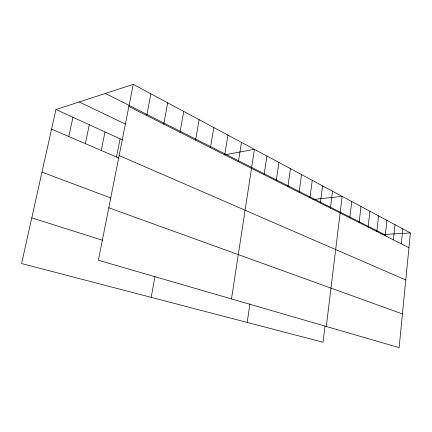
<?xml version="1.0" encoding="UTF-8"?>
<svg xmlns="http://www.w3.org/2000/svg" width="432" height="432" viewBox="0 0 432 432"><rect width="100%" height="100%" fill="white"/><g stroke="black" fill="none" stroke-linecap="round" stroke-linejoin="round"><path stroke-width="0.65" d="M410.4 232.956L399.13 347.63L98.377 260.258L133.267 84.37L410.4 232.956L382.385 234.592M401.306 243.842L402.813 228.89M393.412 239.868L394.983 224.694M385.263 235.759L386.899 220.358M376.839 231.514L378.545 215.881M368.129 227.124L369.911 211.248M359.122 222.588L360.985 206.464M349.796 217.885L351.74 201.506M325.037 326.149L323.066 342.236L21.6 263.531L55.939 109.539L133.267 84.37M326.295 326.468L342.171 196.376L312.892 199.519M330.426 208.127L332.548 191.219M320.371 203.056L322.585 185.873M309.944 197.802L312.26 180.338M299.128 192.353L301.547 174.598M287.901 186.694L290.439 168.637M276.242 180.819L278.894 162.454M247.174 322.423L249.928 303.75M264.119 174.712L266.906 156.022M231.487 298.928L254.432 149.332L224.257 154.883M238.388 161.746L241.45 142.371M224.71 154.85L227.929 135.124M210.449 147.663L213.829 127.564M195.561 140.162L199.12 119.675M180.009 132.322L183.751 111.44M151.211 297.367L154.996 276.248M163.739 124.124L167.692 102.827M146.713 115.544L150.881 93.814M116.478 157.037L120.107 138.823M101.218 150.466L105.008 131.933M85.336 143.624L89.305 124.767M68.801 136.507L72.959 117.31M31.79 217.836L102.622 240.316M108.788 207.787L402.44 313.94M41.98 172.147L111.008 198.034M51.581 129.087L118.93 158.096M119.146 155.558L405.778 279.974M55.939 109.539L122.531 139.93M79.218 101.963L125.334 124.038M128.871 106.553L408.953 247.698M105.408 93.442L384.367 234.473"/></g></svg>
